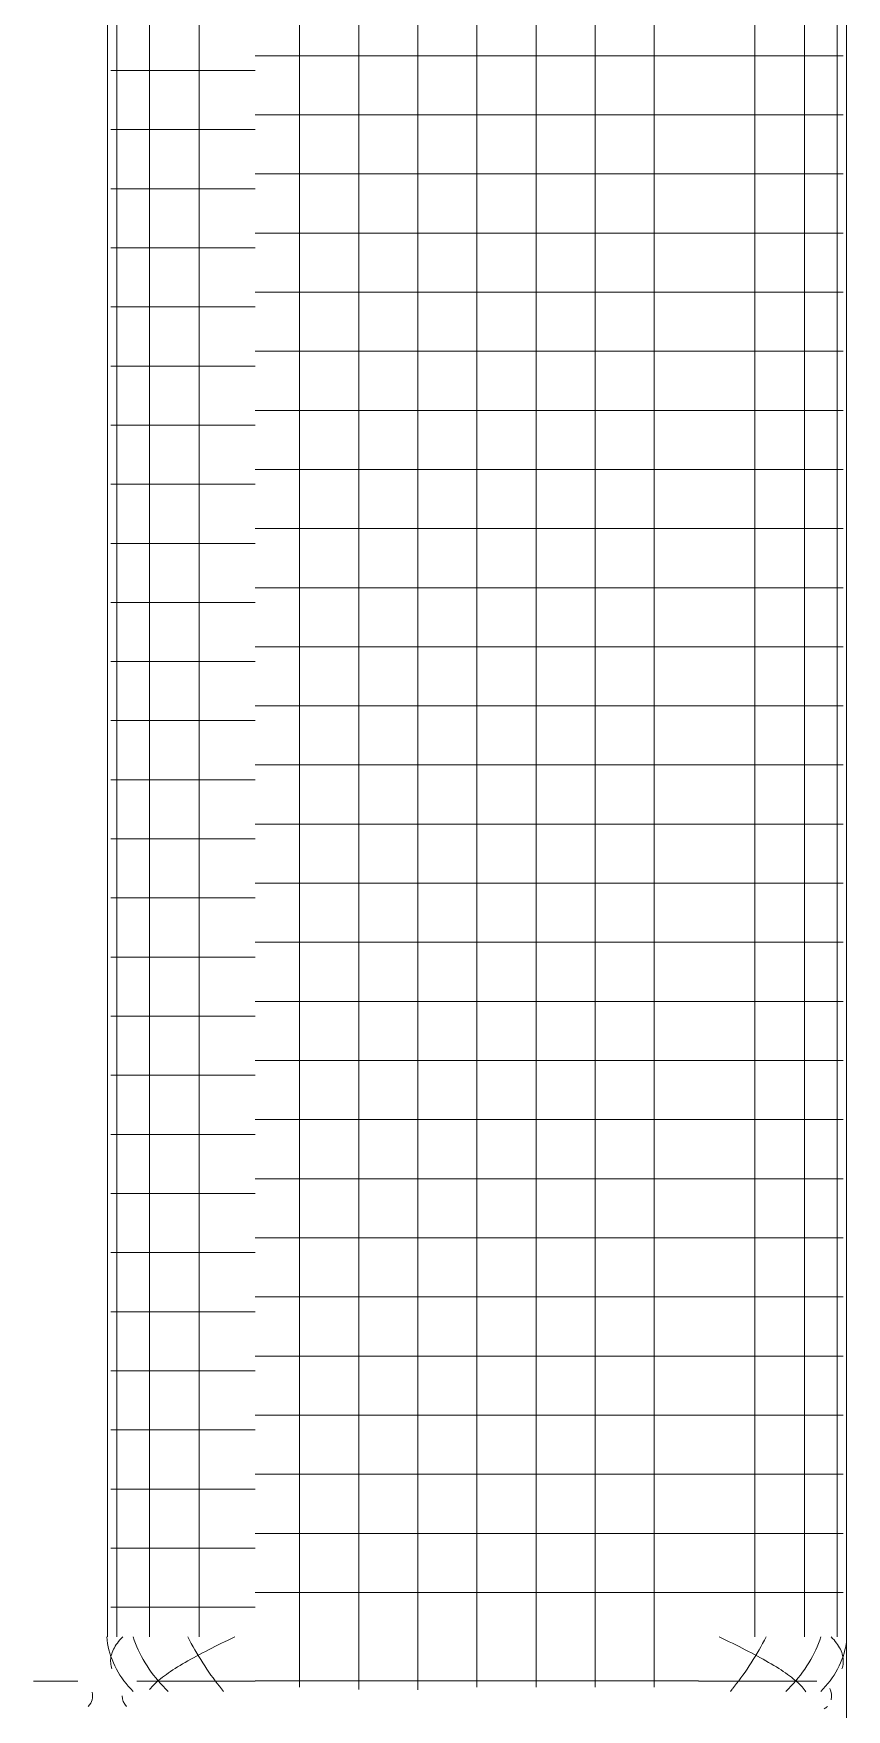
# Model space of a CAD drawing. Header units: millimetres. Extents: x 586.5 to 618.3, y 239.1 to 272.6.
# Drawn here: x 593.647 to 593.922, y 243.311 to 243.878 of the extents above; entities that cross this region are included whole.
import ezdxf

# ---------------------------------------------------------------- set-up
doc = ezdxf.new("R2010")
doc.units = ezdxf.units.MM
doc.header["$LTSCALE"] = 75
doc.layers.add('A Arquitetura LRZ', color=252, linetype='Continuous', lineweight=9)
doc.layers.add('A Mobiliário LRZ', color=253, linetype='Continuous', lineweight=9)

msp = doc.modelspace()

# ---------------------------------------------------------------- linework, layer by layer
at = {"layer": 'A Arquitetura LRZ'}
msp.add_line((593.92154, 249.2604), (593.92154, 240.1799), dxfattribs=at)
at = {"layer": 'A Mobiliário LRZ'}
for p, q in [((593.67154, 244.0854), (593.67154, 243.3354)), ((593.67467, 244.0854), (593.67467, 243.3354)), ((593.68578, 244.0854), (593.68578, 243.3354)), ((593.70253, 244.0854), (593.70253, 243.3354)), ((593.73654, 243.3354), (593.73654, 244.0854)), ((593.75654, 243.3354), (593.75654, 244.0854)), ((593.77654, 243.3354), (593.77654, 244.0854)), ((593.79654, 243.3354), (593.79654, 244.0854)), ((593.81654, 243.3354), (593.81654, 244.0854)), ((593.83654, 243.3354), (593.83654, 244.0854)), ((593.85654, 243.3354), (593.85654, 244.0854)), ((593.89056, 243.3354), (593.89056, 244.0854)), ((593.90731, 243.3354), (593.90731, 244.0854)), ((593.91842, 243.3354), (593.91842, 244.0854)), ((593.87154, 243.8704), (593.72154, 243.8704)), ((593.88464, 243.8704), (593.87154, 243.8704)), ((593.89683, 243.8704), (593.88464, 243.8704)), ((593.90731, 243.8704), (593.89683, 243.8704)), ((593.91535, 243.8704), (593.90731, 243.8704)), ((593.9204, 243.8704), (593.91535, 243.8704)), ((593.67268, 243.8654), (593.67774, 243.8654)), ((593.67774, 243.8654), (593.68578, 243.8654)), ((593.68578, 243.8654), (593.69625, 243.8654)), ((593.69625, 243.8654), (593.70845, 243.8654)), ((593.70845, 243.8654), (593.72154, 243.8654)), ((593.87154, 243.8504), (593.72154, 243.8504)), ((593.88464, 243.8504), (593.87154, 243.8504)), ((593.89683, 243.8504), (593.88464, 243.8504)), ((593.90731, 243.8504), (593.89683, 243.8504)), ((593.91535, 243.8504), (593.90731, 243.8504)), ((593.9204, 243.8504), (593.91535, 243.8504)), ((593.67268, 243.8454), (593.67774, 243.8454)), ((593.67774, 243.8454), (593.68578, 243.8454)), ((593.68578, 243.8454), (593.69625, 243.8454)), ((593.69625, 243.8454), (593.70845, 243.8454)), ((593.70845, 243.8454), (593.72154, 243.8454)), ((593.87154, 243.8304), (593.72154, 243.8304)), ((593.88464, 243.8304), (593.87154, 243.8304)), ((593.89683, 243.8304), (593.88464, 243.8304)), ((593.90731, 243.8304), (593.89683, 243.8304)), ((593.91535, 243.8304), (593.90731, 243.8304)), ((593.9204, 243.8304), (593.91535, 243.8304)), ((593.67268, 243.8254), (593.67774, 243.8254)), ((593.67774, 243.8254), (593.68578, 243.8254)), ((593.68578, 243.8254), (593.69625, 243.8254)), ((593.69625, 243.8254), (593.70845, 243.8254)), ((593.70845, 243.8254), (593.72154, 243.8254)), ((593.87154, 243.8104), (593.72154, 243.8104)), ((593.88464, 243.8104), (593.87154, 243.8104)), ((593.89683, 243.8104), (593.88464, 243.8104)), ((593.90731, 243.8104), (593.89683, 243.8104)), ((593.91535, 243.8104), (593.90731, 243.8104)), ((593.9204, 243.8104), (593.91535, 243.8104)), ((593.67268, 243.8054), (593.67774, 243.8054)), ((593.67774, 243.8054), (593.68578, 243.8054)), ((593.68578, 243.8054), (593.69625, 243.8054)), ((593.69625, 243.8054), (593.70845, 243.8054)), ((593.70845, 243.8054), (593.72154, 243.8054)), ((593.87154, 243.7904), (593.72154, 243.7904)), ((593.88464, 243.7904), (593.87154, 243.7904)), ((593.89683, 243.7904), (593.88464, 243.7904)), ((593.90731, 243.7904), (593.89683, 243.7904)), ((593.91535, 243.7904), (593.90731, 243.7904)), ((593.9204, 243.7904), (593.91535, 243.7904)), ((593.67268, 243.7854), (593.67774, 243.7854)), ((593.67774, 243.7854), (593.68578, 243.7854)), ((593.68578, 243.7854), (593.69625, 243.7854)), ((593.69625, 243.7854), (593.70845, 243.7854)), ((593.70845, 243.7854), (593.72154, 243.7854)), ((593.67268, 243.7654), (593.67774, 243.7654)), ((593.67774, 243.7654), (593.68578, 243.7654)), ((593.68578, 243.7654), (593.69625, 243.7654)), ((593.69625, 243.7654), (593.70845, 243.7654)), ((593.70845, 243.7654), (593.72154, 243.7654)), ((593.87154, 243.7704), (593.72154, 243.7704)), ((593.88464, 243.7704), (593.87154, 243.7704)), ((593.89683, 243.7704), (593.88464, 243.7704)), ((593.90731, 243.7704), (593.89683, 243.7704)), ((593.91535, 243.7704), (593.90731, 243.7704)), ((593.9204, 243.7704), (593.91535, 243.7704)), ((593.87154, 243.7504), (593.72154, 243.7504)), ((593.88464, 243.7504), (593.87154, 243.7504)), ((593.89683, 243.7504), (593.88464, 243.7504)), ((593.90731, 243.7504), (593.89683, 243.7504)), ((593.91535, 243.7504), (593.90731, 243.7504)), ((593.9204, 243.7504), (593.91535, 243.7504)), ((593.67268, 243.7454), (593.67774, 243.7454)), ((593.67774, 243.7454), (593.68578, 243.7454)), ((593.68578, 243.7454), (593.69625, 243.7454)), ((593.69625, 243.7454), (593.70845, 243.7454)), ((593.70845, 243.7454), (593.72154, 243.7454)), ((593.67268, 243.7254), (593.67774, 243.7254)), ((593.67774, 243.7254), (593.68578, 243.7254)), ((593.68578, 243.7254), (593.69625, 243.7254)), ((593.69625, 243.7254), (593.70845, 243.7254)), ((593.70845, 243.7254), (593.72154, 243.7254)), ((593.87154, 243.7304), (593.72154, 243.7304)), ((593.88464, 243.7304), (593.87154, 243.7304)), ((593.89683, 243.7304), (593.88464, 243.7304)), ((593.90731, 243.7304), (593.89683, 243.7304)), ((593.91535, 243.7304), (593.90731, 243.7304)), ((593.9204, 243.7304), (593.91535, 243.7304)), ((593.87154, 243.7104), (593.72154, 243.7104)), ((593.88464, 243.7104), (593.87154, 243.7104)), ((593.89683, 243.7104), (593.88464, 243.7104)), ((593.90731, 243.7104), (593.89683, 243.7104)), ((593.91535, 243.7104), (593.90731, 243.7104)), ((593.9204, 243.7104), (593.91535, 243.7104)), ((593.67268, 243.7054), (593.67774, 243.7054)), ((593.67774, 243.7054), (593.68578, 243.7054)), ((593.68578, 243.7054), (593.69625, 243.7054)), ((593.69625, 243.7054), (593.70845, 243.7054)), ((593.70845, 243.7054), (593.72154, 243.7054)), ((593.87154, 243.6904), (593.72154, 243.6904)), ((593.88464, 243.6904), (593.87154, 243.6904)), ((593.89683, 243.6904), (593.88464, 243.6904)), ((593.90731, 243.6904), (593.89683, 243.6904)), ((593.91535, 243.6904), (593.90731, 243.6904)), ((593.9204, 243.6904), (593.91535, 243.6904)), ((593.67268, 243.6854), (593.67774, 243.6854)), ((593.67774, 243.6854), (593.68578, 243.6854)), ((593.68578, 243.6854), (593.69625, 243.6854)), ((593.69625, 243.6854), (593.70845, 243.6854)), ((593.70845, 243.6854), (593.72154, 243.6854)), ((593.87154, 243.6704), (593.72154, 243.6704)), ((593.88464, 243.6704), (593.87154, 243.6704)), ((593.89683, 243.6704), (593.88464, 243.6704)), ((593.90731, 243.6704), (593.89683, 243.6704)), ((593.91535, 243.6704), (593.90731, 243.6704)), ((593.9204, 243.6704), (593.91535, 243.6704)), ((593.67268, 243.6654), (593.67774, 243.6654)), ((593.67774, 243.6654), (593.68578, 243.6654)), ((593.68578, 243.6654), (593.69625, 243.6654)), ((593.69625, 243.6654), (593.70845, 243.6654)), ((593.70845, 243.6654), (593.72154, 243.6654)), ((593.87154, 243.6504), (593.72154, 243.6504)), ((593.88464, 243.6504), (593.87154, 243.6504)), ((593.89683, 243.6504), (593.88464, 243.6504)), ((593.90731, 243.6504), (593.89683, 243.6504)), ((593.91535, 243.6504), (593.90731, 243.6504)), ((593.9204, 243.6504), (593.91535, 243.6504)), ((593.67268, 243.6454), (593.67774, 243.6454)), ((593.67774, 243.6454), (593.68578, 243.6454)), ((593.68578, 243.6454), (593.69625, 243.6454)), ((593.69625, 243.6454), (593.70845, 243.6454)), ((593.70845, 243.6454), (593.72154, 243.6454)), ((593.87154, 243.6304), (593.72154, 243.6304)), ((593.88464, 243.6304), (593.87154, 243.6304)), ((593.89683, 243.6304), (593.88464, 243.6304)), ((593.90731, 243.6304), (593.89683, 243.6304)), ((593.91535, 243.6304), (593.90731, 243.6304)), ((593.9204, 243.6304), (593.91535, 243.6304)), ((593.67268, 243.6254), (593.67774, 243.6254)), ((593.67774, 243.6254), (593.68578, 243.6254)), ((593.68578, 243.6254), (593.69625, 243.6254)), ((593.69625, 243.6254), (593.70845, 243.6254)), ((593.70845, 243.6254), (593.72154, 243.6254)), ((593.87154, 243.6104), (593.72154, 243.6104)), ((593.88464, 243.6104), (593.87154, 243.6104)), ((593.89683, 243.6104), (593.88464, 243.6104)), ((593.90731, 243.6104), (593.89683, 243.6104)), ((593.91535, 243.6104), (593.90731, 243.6104)), ((593.9204, 243.6104), (593.91535, 243.6104)), ((593.67268, 243.6054), (593.67774, 243.6054)), ((593.67774, 243.6054), (593.68578, 243.6054)), ((593.68578, 243.6054), (593.69625, 243.6054)), ((593.69625, 243.6054), (593.70845, 243.6054)), ((593.70845, 243.6054), (593.72154, 243.6054)), ((593.87154, 243.5904), (593.72154, 243.5904)), ((593.88464, 243.5904), (593.87154, 243.5904)), ((593.89683, 243.5904), (593.88464, 243.5904)), ((593.90731, 243.5904), (593.89683, 243.5904)), ((593.91535, 243.5904), (593.90731, 243.5904)), ((593.9204, 243.5904), (593.91535, 243.5904)), ((593.67268, 243.5854), (593.67774, 243.5854)), ((593.67774, 243.5854), (593.68578, 243.5854)), ((593.68578, 243.5854), (593.69625, 243.5854)), ((593.69625, 243.5854), (593.70845, 243.5854)), ((593.70845, 243.5854), (593.72154, 243.5854)), ((593.87154, 243.5704), (593.72154, 243.5704)), ((593.88464, 243.5704), (593.87154, 243.5704)), ((593.89683, 243.5704), (593.88464, 243.5704)), ((593.90731, 243.5704), (593.89683, 243.5704)), ((593.91535, 243.5704), (593.90731, 243.5704)), ((593.9204, 243.5704), (593.91535, 243.5704)), ((593.67268, 243.5654), (593.67774, 243.5654)), ((593.67774, 243.5654), (593.68578, 243.5654)), ((593.68578, 243.5654), (593.69625, 243.5654)), ((593.69625, 243.5654), (593.70845, 243.5654)), ((593.70845, 243.5654), (593.72154, 243.5654)), ((593.87154, 243.5504), (593.72154, 243.5504)), ((593.88464, 243.5504), (593.87154, 243.5504)), ((593.89683, 243.5504), (593.88464, 243.5504)), ((593.90731, 243.5504), (593.89683, 243.5504)), ((593.91535, 243.5504), (593.90731, 243.5504)), ((593.9204, 243.5504), (593.91535, 243.5504)), ((593.67268, 243.5454), (593.67774, 243.5454)), ((593.67774, 243.5454), (593.68578, 243.5454)), ((593.68578, 243.5454), (593.69625, 243.5454)), ((593.69625, 243.5454), (593.70845, 243.5454)), ((593.70845, 243.5454), (593.72154, 243.5454)), ((593.87154, 243.5304), (593.72154, 243.5304)), ((593.88464, 243.5304), (593.87154, 243.5304)), ((593.89683, 243.5304), (593.88464, 243.5304)), ((593.90731, 243.5304), (593.89683, 243.5304)), ((593.91535, 243.5304), (593.90731, 243.5304)), ((593.9204, 243.5304), (593.91535, 243.5304)), ((593.67268, 243.5254), (593.67774, 243.5254)), ((593.67774, 243.5254), (593.68578, 243.5254)), ((593.68578, 243.5254), (593.69625, 243.5254)), ((593.69625, 243.5254), (593.70845, 243.5254)), ((593.70845, 243.5254), (593.72154, 243.5254)), ((593.87154, 243.5104), (593.72154, 243.5104)), ((593.88464, 243.5104), (593.87154, 243.5104)), ((593.89683, 243.5104), (593.88464, 243.5104)), ((593.90731, 243.5104), (593.89683, 243.5104)), ((593.91535, 243.5104), (593.90731, 243.5104)), ((593.9204, 243.5104), (593.91535, 243.5104)), ((593.67268, 243.5054), (593.67774, 243.5054)), ((593.67774, 243.5054), (593.68578, 243.5054)), ((593.68578, 243.5054), (593.69625, 243.5054)), ((593.69625, 243.5054), (593.70845, 243.5054)), ((593.70845, 243.5054), (593.72154, 243.5054)), ((593.87154, 243.4904), (593.72154, 243.4904)), ((593.88464, 243.4904), (593.87154, 243.4904)), ((593.89683, 243.4904), (593.88464, 243.4904)), ((593.90731, 243.4904), (593.89683, 243.4904)), ((593.91535, 243.4904), (593.90731, 243.4904)), ((593.9204, 243.4904), (593.91535, 243.4904)), ((593.67268, 243.4854), (593.67774, 243.4854)), ((593.67774, 243.4854), (593.68578, 243.4854)), ((593.68578, 243.4854), (593.69625, 243.4854)), ((593.69625, 243.4854), (593.70845, 243.4854)), ((593.70845, 243.4854), (593.72154, 243.4854)), ((593.87154, 243.4704), (593.72154, 243.4704)), ((593.88464, 243.4704), (593.87154, 243.4704)), ((593.89683, 243.4704), (593.88464, 243.4704)), ((593.90731, 243.4704), (593.89683, 243.4704)), ((593.91535, 243.4704), (593.90731, 243.4704)), ((593.9204, 243.4704), (593.91535, 243.4704)), ((593.67268, 243.4654), (593.67774, 243.4654)), ((593.67774, 243.4654), (593.68578, 243.4654)), ((593.68578, 243.4654), (593.69625, 243.4654)), ((593.69625, 243.4654), (593.70845, 243.4654)), ((593.70845, 243.4654), (593.72154, 243.4654)), ((593.87154, 243.4504), (593.72154, 243.4504)), ((593.88464, 243.4504), (593.87154, 243.4504)), ((593.89683, 243.4504), (593.88464, 243.4504)), ((593.90731, 243.4504), (593.89683, 243.4504)), ((593.91535, 243.4504), (593.90731, 243.4504)), ((593.9204, 243.4504), (593.91535, 243.4504)), ((593.67268, 243.4454), (593.67774, 243.4454)), ((593.67774, 243.4454), (593.68578, 243.4454)), ((593.68578, 243.4454), (593.69625, 243.4454)), ((593.69625, 243.4454), (593.70845, 243.4454)), ((593.70845, 243.4454), (593.72154, 243.4454)), ((593.87154, 243.4304), (593.72154, 243.4304)), ((593.88464, 243.4304), (593.87154, 243.4304)), ((593.89683, 243.4304), (593.88464, 243.4304)), ((593.90731, 243.4304), (593.89683, 243.4304)), ((593.91535, 243.4304), (593.90731, 243.4304)), ((593.9204, 243.4304), (593.91535, 243.4304)), ((593.67268, 243.4254), (593.67774, 243.4254)), ((593.67774, 243.4254), (593.68578, 243.4254)), ((593.68578, 243.4254), (593.69625, 243.4254)), ((593.69625, 243.4254), (593.70845, 243.4254)), ((593.70845, 243.4254), (593.72154, 243.4254)), ((593.87154, 243.4104), (593.72154, 243.4104)), ((593.88464, 243.4104), (593.87154, 243.4104)), ((593.89683, 243.4104), (593.88464, 243.4104)), ((593.90731, 243.4104), (593.89683, 243.4104)), ((593.91535, 243.4104), (593.90731, 243.4104)), ((593.9204, 243.4104), (593.91535, 243.4104)), ((593.67268, 243.4054), (593.67774, 243.4054)), ((593.67774, 243.4054), (593.68578, 243.4054)), ((593.68578, 243.4054), (593.69625, 243.4054)), ((593.69625, 243.4054), (593.70845, 243.4054)), ((593.70845, 243.4054), (593.72154, 243.4054)), ((593.67268, 243.3854), (593.67774, 243.3854)), ((593.67774, 243.3854), (593.68578, 243.3854)), ((593.68578, 243.3854), (593.69625, 243.3854)), ((593.69625, 243.3854), (593.70845, 243.3854)), ((593.70845, 243.3854), (593.72154, 243.3854)), ((593.87154, 243.3904), (593.72154, 243.3904)), ((593.88464, 243.3904), (593.87154, 243.3904)), ((593.89683, 243.3904), (593.88464, 243.3904)), ((593.90731, 243.3904), (593.89683, 243.3904)), ((593.91535, 243.3904), (593.90731, 243.3904)), ((593.9204, 243.3904), (593.91535, 243.3904)), ((593.87154, 243.3704), (593.72154, 243.3704)), ((593.88464, 243.3704), (593.87154, 243.3704)), ((593.89683, 243.3704), (593.88464, 243.3704)), ((593.90731, 243.3704), (593.89683, 243.3704)), ((593.91535, 243.3704), (593.90731, 243.3704)), ((593.9204, 243.3704), (593.91535, 243.3704)), ((593.67268, 243.3654), (593.67774, 243.3654)), ((593.67774, 243.3654), (593.68578, 243.3654)), ((593.68578, 243.3654), (593.69625, 243.3654)), ((593.69625, 243.3654), (593.70845, 243.3654)), ((593.70845, 243.3654), (593.72154, 243.3654)), ((593.67268, 243.3454), (593.67774, 243.3454)), ((593.67774, 243.3454), (593.68578, 243.3454)), ((593.68578, 243.3454), (593.69625, 243.3454)), ((593.69625, 243.3454), (593.70845, 243.3454)), ((593.70845, 243.3454), (593.72154, 243.3454)), ((593.87154, 243.3504), (593.72154, 243.3504)), ((593.88464, 243.3504), (593.87154, 243.3504)), ((593.89683, 243.3504), (593.88464, 243.3504)), ((593.90731, 243.3504), (593.89683, 243.3504)), ((593.91535, 243.3504), (593.90731, 243.3504)), ((593.9204, 243.3504), (593.91535, 243.3504)), ((593.67135, 243.3354), (593.67146, 243.33429)), ((593.67146, 243.33429), (593.67161, 243.33317)), ((593.67532, 243.33382), (593.67575, 243.33435)), ((593.67575, 243.33435), (593.67622, 243.33488)), ((593.67622, 243.33488), (593.67672, 243.3354)), ((593.6802, 243.3354), (593.68058, 243.33429)), ((593.68058, 243.33429), (593.681, 243.33317)), ((593.69875, 243.3354), (593.69931, 243.33429)), ((593.69931, 243.33429), (593.6999, 243.33317)), ((593.7112, 243.33376), (593.71233, 243.33431)), ((593.71233, 243.33431), (593.71346, 243.33486)), ((593.71346, 243.33486), (593.71459, 243.3354)), ((593.73654, 243.32521), (593.73654, 243.3354)), ((593.75654, 243.32521), (593.75654, 243.3354)), ((593.77654, 243.32521), (593.77654, 243.3354)), ((593.79654, 243.32521), (593.79654, 243.3354)), ((593.81654, 243.32521), (593.81654, 243.3354)), ((593.83654, 243.32521), (593.83654, 243.3354)), ((593.85654, 243.32521), (593.85654, 243.3354)), ((593.87963, 243.33486), (593.8785, 243.3354)), ((593.88076, 243.33431), (593.87963, 243.33486)), ((593.88188, 243.33376), (593.88076, 243.33431)), ((593.89319, 243.33317), (593.89377, 243.33429)), ((593.89377, 243.33429), (593.89434, 243.3354)), ((593.91209, 243.33317), (593.91251, 243.33429)), ((593.91251, 243.33429), (593.91289, 243.3354)), ((593.91687, 243.33488), (593.91637, 243.3354)), ((593.91733, 243.33435), (593.91687, 243.33488)), ((593.91777, 243.33382), (593.91733, 243.33435)), ((593.67161, 243.33317), (593.67181, 243.33206)), ((593.67181, 243.33206), (593.67206, 243.33096)), ((593.67206, 243.33096), (593.67236, 243.32986)), ((593.67236, 243.32986), (593.67271, 243.32877)), ((593.67266, 243.32809), (593.67274, 243.3286)), ((593.67271, 243.32877), (593.6731, 243.32769)), ((593.67274, 243.3286), (593.67285, 243.32911)), ((593.67285, 243.32911), (593.67299, 243.32963)), ((593.67299, 243.32963), (593.67316, 243.33015)), ((593.67316, 243.33015), (593.67337, 243.33067)), ((593.67337, 243.33067), (593.67361, 243.33119)), ((593.67361, 243.33119), (593.67389, 243.33171)), ((593.67389, 243.33171), (593.6742, 243.33224)), ((593.6742, 243.33224), (593.67454, 243.33276)), ((593.67454, 243.33276), (593.67491, 243.33329)), ((593.67491, 243.33329), (593.67532, 243.33382)), ((593.681, 243.33317), (593.68145, 243.33206)), ((593.68145, 243.33206), (593.68195, 243.33096)), ((593.68195, 243.33096), (593.68248, 243.32986)), ((593.68248, 243.32986), (593.68305, 243.32877)), ((593.68305, 243.32877), (593.68365, 243.32769)), ((593.69972, 243.32782), (593.70068, 243.32835)), ((593.6999, 243.33317), (593.70051, 243.33206)), ((593.70051, 243.33206), (593.70113, 243.33096)), ((593.70068, 243.32835), (593.70165, 243.32888)), ((593.70113, 243.33096), (593.70177, 243.32986)), ((593.70165, 243.32888), (593.70265, 243.32942)), ((593.70177, 243.32986), (593.70242, 243.32877)), ((593.70242, 243.32877), (593.70309, 243.32769)), ((593.70265, 243.32942), (593.70367, 243.32995)), ((593.70367, 243.32995), (593.7047, 243.33049)), ((593.7047, 243.33049), (593.70575, 243.33103)), ((593.70575, 243.33103), (593.70682, 243.33158)), ((593.70682, 243.33158), (593.7079, 243.33212)), ((593.7079, 243.33212), (593.70899, 243.33267)), ((593.70899, 243.33267), (593.71009, 243.33321)), ((593.71009, 243.33321), (593.7112, 243.33376)), ((593.883, 243.33321), (593.88188, 243.33376)), ((593.8841, 243.33267), (593.883, 243.33321)), ((593.88519, 243.33212), (593.8841, 243.33267)), ((593.88627, 243.33158), (593.88519, 243.33212)), ((593.88733, 243.33103), (593.88627, 243.33158)), ((593.88838, 243.33049), (593.88733, 243.33103)), ((593.88942, 243.32995), (593.88838, 243.33049)), ((593.89043, 243.32942), (593.88942, 243.32995)), ((593.89, 243.32769), (593.89066, 243.32877)), ((593.89143, 243.32888), (593.89043, 243.32942)), ((593.89066, 243.32877), (593.89132, 243.32986)), ((593.89132, 243.32986), (593.89196, 243.33096)), ((593.89241, 243.32835), (593.89143, 243.32888)), ((593.89196, 243.33096), (593.89258, 243.33206)), ((593.89337, 243.32782), (593.89241, 243.32835)), ((593.89258, 243.33206), (593.89319, 243.33317)), ((593.90944, 243.32769), (593.91004, 243.32877)), ((593.91004, 243.32877), (593.91061, 243.32986)), ((593.91061, 243.32986), (593.91114, 243.33096)), ((593.91114, 243.33096), (593.91163, 243.33206)), ((593.91163, 243.33206), (593.91209, 243.33317)), ((593.91818, 243.33329), (593.91777, 243.33382)), ((593.91855, 243.33276), (593.91818, 243.33329)), ((593.91889, 243.33224), (593.91855, 243.33276)), ((593.9192, 243.33171), (593.91889, 243.33224)), ((593.91947, 243.33119), (593.9192, 243.33171)), ((593.91972, 243.33067), (593.91947, 243.33119)), ((593.91992, 243.33015), (593.91972, 243.33067)), ((593.9201, 243.32963), (593.91992, 243.33015)), ((593.91998, 243.32769), (593.92038, 243.32877)), ((593.92024, 243.32911), (593.9201, 243.32963)), ((593.92035, 243.3286), (593.92024, 243.32911)), ((593.92042, 243.32809), (593.92035, 243.3286)), ((593.92038, 243.32877), (593.92073, 243.32986)), ((593.92073, 243.32986), (593.92103, 243.33096)), ((593.92103, 243.33096), (593.92128, 243.33206)), ((593.92128, 243.33206), (593.92148, 243.33317)), ((593.67261, 243.32707), (593.67262, 243.32758)), ((593.67264, 243.32656), (593.67261, 243.32707)), ((593.67262, 243.32758), (593.67266, 243.32809)), ((593.6727, 243.32606), (593.67264, 243.32656)), ((593.67279, 243.32556), (593.6727, 243.32606)), ((593.67292, 243.32507), (593.67279, 243.32556)), ((593.67308, 243.32458), (593.67292, 243.32507)), ((593.6731, 243.32769), (593.67354, 243.32662)), ((593.67354, 243.32662), (593.67403, 243.32556)), ((593.67403, 243.32556), (593.67456, 243.32452)), ((593.67456, 243.32452), (593.67513, 243.32349)), ((593.67513, 243.32349), (593.67575, 243.32248)), ((593.68365, 243.32769), (593.68428, 243.32662)), ((593.68428, 243.32662), (593.68495, 243.32556)), ((593.68495, 243.32556), (593.68564, 243.32452)), ((593.68564, 243.32452), (593.68637, 243.32349)), ((593.68637, 243.32349), (593.68712, 243.32248)), ((593.6908, 243.3222), (593.69147, 243.32269)), ((593.69147, 243.32269), (593.69217, 243.32319)), ((593.69217, 243.32319), (593.6929, 243.32369)), ((593.6929, 243.32369), (593.69366, 243.32419)), ((593.69366, 243.32419), (593.69445, 243.3247)), ((593.69445, 243.3247), (593.69527, 243.32521)), ((593.69527, 243.32521), (593.69611, 243.32572)), ((593.69611, 243.32572), (593.69697, 243.32624)), ((593.69697, 243.32624), (593.69787, 243.32676)), ((593.69787, 243.32676), (593.69878, 243.32729)), ((593.69878, 243.32729), (593.69972, 243.32782)), ((593.70309, 243.32769), (593.70377, 243.32662)), ((593.70377, 243.32662), (593.70446, 243.32556)), ((593.70446, 243.32556), (593.70516, 243.32452)), ((593.70516, 243.32452), (593.70586, 243.32349)), ((593.70586, 243.32349), (593.70657, 243.32248)), ((593.73654, 243.31835), (593.73654, 243.32521)), ((593.75654, 243.31762), (593.75654, 243.32521)), ((593.77654, 243.31746), (593.77654, 243.32521)), ((593.79654, 243.31835), (593.79654, 243.32521)), ((593.81654, 243.31835), (593.81654, 243.32521)), ((593.83654, 243.31835), (593.83654, 243.32521)), ((593.85654, 243.31835), (593.85654, 243.32521)), ((593.88652, 243.32248), (593.88723, 243.32349)), ((593.88723, 243.32349), (593.88793, 243.32452)), ((593.88793, 243.32452), (593.88863, 243.32556)), ((593.88863, 243.32556), (593.88932, 243.32662)), ((593.88932, 243.32662), (593.89, 243.32769)), ((593.89431, 243.32729), (593.89337, 243.32782)), ((593.89522, 243.32676), (593.89431, 243.32729)), ((593.89611, 243.32624), (593.89522, 243.32676)), ((593.89698, 243.32572), (593.89611, 243.32624)), ((593.89782, 243.32521), (593.89698, 243.32572)), ((593.89863, 243.3247), (593.89782, 243.32521)), ((593.89942, 243.32419), (593.89863, 243.3247)), ((593.90018, 243.32369), (593.89942, 243.32419)), ((593.90091, 243.32319), (593.90018, 243.32369)), ((593.90162, 243.32269), (593.90091, 243.32319)), ((593.90229, 243.3222), (593.90162, 243.32269)), ((593.90597, 243.32248), (593.90672, 243.32349)), ((593.90672, 243.32349), (593.90744, 243.32452)), ((593.90744, 243.32452), (593.90814, 243.32556)), ((593.90814, 243.32556), (593.9088, 243.32662)), ((593.9088, 243.32662), (593.90944, 243.32769)), ((593.91734, 243.32248), (593.91795, 243.32349)), ((593.91795, 243.32349), (593.91853, 243.32452)), ((593.91853, 243.32452), (593.91906, 243.32556)), ((593.91906, 243.32556), (593.91954, 243.32662)), ((593.91954, 243.32662), (593.91998, 243.32769)), ((593.92001, 243.32458), (593.92017, 243.32507)), ((593.92017, 243.32507), (593.92029, 243.32556)), ((593.92029, 243.32556), (593.92039, 243.32606)), ((593.92039, 243.32606), (593.92045, 243.32656)), ((593.92047, 243.32758), (593.92042, 243.32809)), ((593.92045, 243.32656), (593.92047, 243.32707)), ((593.92047, 243.32707), (593.92047, 243.32758)), ((593.64671, 243.3204), (593.64654, 243.3204)), ((593.64731, 243.3204), (593.64671, 243.3204)), ((593.6479, 243.3204), (593.64731, 243.3204)), ((593.6485, 243.3204), (593.6479, 243.3204)), ((593.64909, 243.3204), (593.6485, 243.3204)), ((593.64968, 243.3204), (593.64909, 243.3204)), ((593.65027, 243.3204), (593.64968, 243.3204)), ((593.65084, 243.3204), (593.65027, 243.3204)), ((593.65142, 243.3204), (593.65084, 243.3204)), ((593.65198, 243.3204), (593.65142, 243.3204)), ((593.65253, 243.3204), (593.65198, 243.3204)), ((593.65308, 243.3204), (593.65253, 243.3204)), ((593.65361, 243.3204), (593.65308, 243.3204)), ((593.65414, 243.3204), (593.65361, 243.3204)), ((593.65465, 243.3204), (593.65414, 243.3204)), ((593.65515, 243.3204), (593.65465, 243.3204)), ((593.65563, 243.3204), (593.65515, 243.3204)), ((593.6561, 243.3204), (593.65563, 243.3204)), ((593.65656, 243.3204), (593.6561, 243.3204)), ((593.65699, 243.3204), (593.65656, 243.3204)), ((593.65742, 243.3204), (593.65699, 243.3204)), ((593.65782, 243.3204), (593.65742, 243.3204)), ((593.65821, 243.3204), (593.65782, 243.3204)), ((593.65857, 243.3204), (593.65821, 243.3204)), ((593.65892, 243.3204), (593.65857, 243.3204)), ((593.65925, 243.3204), (593.65892, 243.3204)), ((593.65956, 243.3204), (593.65925, 243.3204)), ((593.65985, 243.3204), (593.65956, 243.3204)), ((593.66011, 243.3204), (593.65985, 243.3204)), ((593.66036, 243.3204), (593.66011, 243.3204)), ((593.66058, 243.3204), (593.66036, 243.3204)), ((593.66078, 243.3204), (593.66058, 243.3204)), ((593.66096, 243.3204), (593.66078, 243.3204)), ((593.66111, 243.3204), (593.66096, 243.3204)), ((593.66124, 243.3204), (593.66111, 243.3204)), ((593.66135, 243.3204), (593.66124, 243.3204)), ((593.66144, 243.3204), (593.66135, 243.3204)), ((593.6615, 243.3204), (593.66144, 243.3204)), ((593.66153, 243.3204), (593.6615, 243.3204)), ((593.67575, 243.32248), (593.67641, 243.32149)), ((593.67641, 243.32149), (593.6771, 243.32053)), ((593.6771, 243.32053), (593.67784, 243.31958)), ((593.67784, 243.31958), (593.67861, 243.31866)), ((593.67861, 243.31866), (593.67941, 243.31776)), ((593.67941, 243.31776), (593.68025, 243.31689)), ((593.68155, 243.3204), (593.68154, 243.3204)), ((593.6816, 243.3204), (593.68155, 243.3204)), ((593.68171, 243.3204), (593.6816, 243.3204)), ((593.68189, 243.3204), (593.68171, 243.3204)), ((593.68213, 243.3204), (593.68189, 243.3204)), ((593.68243, 243.3204), (593.68213, 243.3204)), ((593.68279, 243.3204), (593.68243, 243.3204)), ((593.68322, 243.3204), (593.68279, 243.3204)), ((593.68371, 243.3204), (593.68322, 243.3204)), ((593.68426, 243.3204), (593.68371, 243.3204)), ((593.68487, 243.3204), (593.68426, 243.3204)), ((593.68554, 243.3204), (593.68487, 243.3204)), ((593.68627, 243.3204), (593.68554, 243.3204)), ((593.68583, 243.31759), (593.68618, 243.31803)), ((593.68618, 243.31803), (593.68656, 243.31847)), ((593.68705, 243.3204), (593.68627, 243.3204)), ((593.68656, 243.31847), (593.68698, 243.31892)), ((593.68698, 243.31892), (593.68742, 243.31937)), ((593.68788, 243.3204), (593.68705, 243.3204)), ((593.68712, 243.32248), (593.68789, 243.32149)), ((593.68742, 243.31937), (593.68791, 243.31983)), ((593.68878, 243.3204), (593.68788, 243.3204)), ((593.68789, 243.32149), (593.68869, 243.32053)), ((593.68791, 243.31983), (593.68842, 243.32029)), ((593.68842, 243.32029), (593.68897, 243.32076)), ((593.68869, 243.32053), (593.68951, 243.31958)), ((593.68972, 243.3204), (593.68878, 243.3204)), ((593.68897, 243.32076), (593.68955, 243.32124)), ((593.68951, 243.31958), (593.69035, 243.31866)), ((593.68955, 243.32124), (593.69016, 243.32172)), ((593.69071, 243.3204), (593.68972, 243.3204)), ((593.69016, 243.32172), (593.6908, 243.3222)), ((593.69035, 243.31866), (593.6912, 243.31776)), ((593.69176, 243.3204), (593.69071, 243.3204)), ((593.6912, 243.31776), (593.69207, 243.31689)), ((593.69285, 243.3204), (593.69176, 243.3204)), ((593.69399, 243.3204), (593.69285, 243.3204)), ((593.69517, 243.3204), (593.69399, 243.3204)), ((593.69639, 243.3204), (593.69517, 243.3204)), ((593.69766, 243.3204), (593.69639, 243.3204)), ((593.69896, 243.3204), (593.69766, 243.3204)), ((593.7003, 243.3204), (593.69896, 243.3204)), ((593.70167, 243.3204), (593.7003, 243.3204)), ((593.70307, 243.3204), (593.70167, 243.3204)), ((593.70451, 243.3204), (593.70307, 243.3204)), ((593.70597, 243.3204), (593.70451, 243.3204)), ((593.70745, 243.3204), (593.70597, 243.3204)), ((593.70657, 243.32248), (593.70728, 243.32149)), ((593.70728, 243.32149), (593.70799, 243.32053)), ((593.70896, 243.3204), (593.70745, 243.3204)), ((593.70799, 243.32053), (593.7087, 243.31958)), ((593.7087, 243.31958), (593.70941, 243.31866)), ((593.71049, 243.3204), (593.70896, 243.3204)), ((593.70941, 243.31866), (593.71011, 243.31776)), ((593.71011, 243.31776), (593.71081, 243.31689)), ((593.71204, 243.3204), (593.71049, 243.3204)), ((593.7136, 243.3204), (593.71204, 243.3204)), ((593.71517, 243.3204), (593.7136, 243.3204)), ((593.71675, 243.3204), (593.71517, 243.3204)), ((593.71835, 243.3204), (593.71675, 243.3204)), ((593.71994, 243.3204), (593.71835, 243.3204)), ((593.72154, 243.3204), (593.71994, 243.3204)), ((593.72154, 243.32053), (593.87154, 243.32053)), ((593.87198, 243.3204), (593.87154, 243.3204)), ((593.87357, 243.3204), (593.87198, 243.3204)), ((593.87517, 243.3204), (593.87357, 243.3204)), ((593.87676, 243.3204), (593.87517, 243.3204)), ((593.87834, 243.3204), (593.87676, 243.3204)), ((593.87991, 243.3204), (593.87834, 243.3204)), ((593.88147, 243.3204), (593.87991, 243.3204)), ((593.88301, 243.3204), (593.88147, 243.3204)), ((593.88227, 243.31689), (593.88291, 243.31769)), ((593.88297, 243.31776), (593.88368, 243.31866)), ((593.88454, 243.3204), (593.88301, 243.3204)), ((593.88368, 243.31866), (593.88439, 243.31958)), ((593.88439, 243.31958), (593.8851, 243.32053)), ((593.88604, 243.3204), (593.88454, 243.3204)), ((593.8851, 243.32053), (593.88581, 243.32149)), ((593.88581, 243.32149), (593.88652, 243.32248)), ((593.88752, 243.3204), (593.88604, 243.3204)), ((593.88897, 243.3204), (593.88752, 243.3204)), ((593.8904, 243.3204), (593.88897, 243.3204)), ((593.89179, 243.3204), (593.8904, 243.3204)), ((593.89316, 243.3204), (593.89179, 243.3204)), ((593.89448, 243.3204), (593.89316, 243.3204)), ((593.89578, 243.3204), (593.89448, 243.3204)), ((593.89703, 243.3204), (593.89578, 243.3204)), ((593.89824, 243.3204), (593.89703, 243.3204)), ((593.89941, 243.3204), (593.89824, 243.3204)), ((593.90054, 243.3204), (593.89941, 243.3204)), ((593.90162, 243.3204), (593.90054, 243.3204)), ((593.90101, 243.31689), (593.90189, 243.31776)), ((593.90265, 243.3204), (593.90162, 243.3204)), ((593.90189, 243.31776), (593.90274, 243.31866)), ((593.90293, 243.32172), (593.90229, 243.3222)), ((593.90363, 243.3204), (593.90265, 243.3204)), ((593.90274, 243.31866), (593.90358, 243.31958)), ((593.90354, 243.32124), (593.90293, 243.32172)), ((593.90412, 243.32076), (593.90354, 243.32124)), ((593.90358, 243.31958), (593.9044, 243.32053)), ((593.90456, 243.3204), (593.90363, 243.3204)), ((593.90467, 243.32029), (593.90412, 243.32076)), ((593.9044, 243.32053), (593.90519, 243.32149)), ((593.90543, 243.3204), (593.90456, 243.3204)), ((593.90518, 243.31983), (593.90467, 243.32029)), ((593.90566, 243.31937), (593.90518, 243.31983)), ((593.90519, 243.32149), (593.90597, 243.32248)), ((593.90626, 243.3204), (593.90543, 243.3204)), ((593.90611, 243.31892), (593.90566, 243.31937)), ((593.90652, 243.31847), (593.90611, 243.31892)), ((593.90702, 243.3204), (593.90626, 243.3204)), ((593.90691, 243.31803), (593.90652, 243.31847)), ((593.90725, 243.31759), (593.90691, 243.31803)), ((593.90773, 243.3204), (593.90702, 243.3204)), ((593.90757, 243.31716), (593.90725, 243.31759)), ((593.90784, 243.31674), (593.90757, 243.31716)), ((593.90839, 243.3204), (593.90773, 243.3204)), ((593.90898, 243.3204), (593.90839, 243.3204)), ((593.90951, 243.3204), (593.90898, 243.3204)), ((593.90999, 243.3204), (593.90951, 243.3204)), ((593.9104, 243.3204), (593.90999, 243.3204)), ((593.91075, 243.3204), (593.9104, 243.3204)), ((593.91103, 243.3204), (593.91075, 243.3204)), ((593.91126, 243.3204), (593.91103, 243.3204)), ((593.91142, 243.3204), (593.91126, 243.3204)), ((593.91151, 243.3204), (593.91142, 243.3204)), ((593.91154, 243.3204), (593.91151, 243.3204)), ((593.91284, 243.31689), (593.91367, 243.31776)), ((593.91367, 243.31776), (593.91448, 243.31866)), ((593.91448, 243.31866), (593.91525, 243.31958)), ((593.91525, 243.31958), (593.91598, 243.32053)), ((593.91598, 243.32053), (593.91668, 243.32149)), ((593.91668, 243.32149), (593.91734, 243.32248))]:
    msp.add_line(p, q, dxfattribs=at)
for centre, start, end in [((593.91154, 243.3154), 345, 30), ((593.66154, 243.3154), 315, 15), ((593.68154, 243.3154), 180, 225), ((593.91154, 243.3154), 300, 315)]:
    msp.add_arc(centre, 0.005, start, end, dxfattribs=at)

doc.saveas('drawing.dxf')
